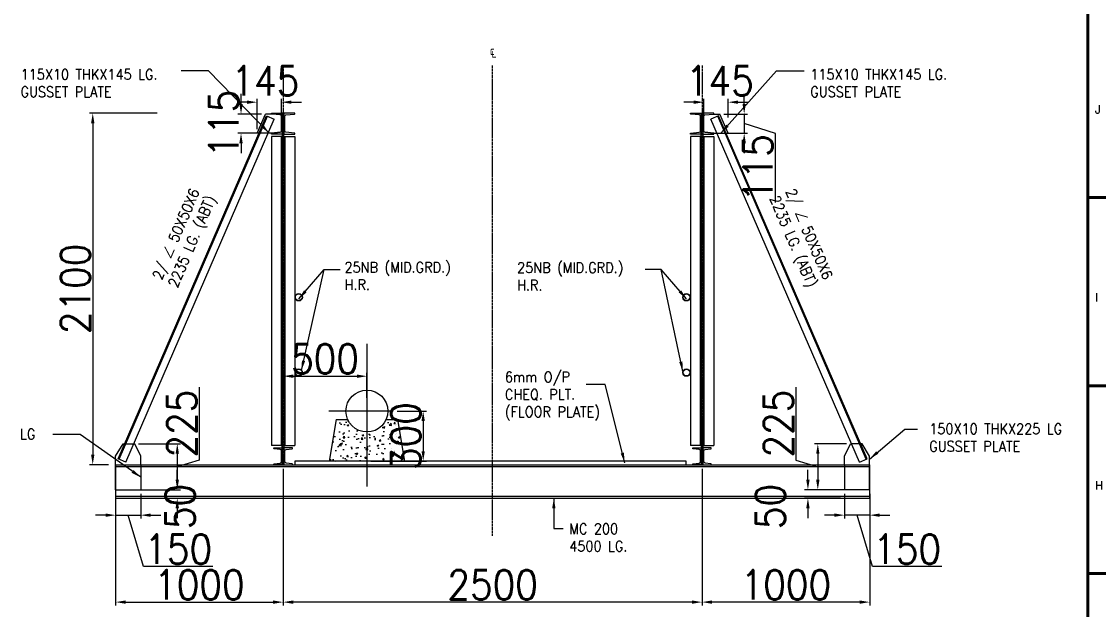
# Model space of a CAD drawing. Header units: millimetres. Extents: x 0 to 1124626, y -157535 to 82123.
# Drawn here: x 381755 to 394609, y 44185 to 51210 of the extents above; entities that cross this region are included whole.
import ezdxf
from ezdxf.enums import TextEntityAlignment as Align

# ---------------------------------------------------------------- set-up
doc = ezdxf.new("R2010")
doc.units = ezdxf.units.MM
doc.header["$MEASUREMENT"] = 0
doc.linetypes.add('CENTER', pattern=[2, 1.25, -0.25, 0.25, -0.25])
for name, color, linetype, lineweight in [('BORDER', 230, 'Continuous', 40), ('CN', 253, 'Continuous', 15), ('Dim', 6, 'Continuous', 13), ('Hatch', 7, 'Continuous', 5), ('PLATE', 190, 'Continuous', 20), ('STR', 112, 'Continuous', 18), ('STR. STEEL', 25, 'Continuous', 18), ('Text', 7, 'Continuous', 15)]:
    doc.layers.add(name, color=color, linetype=linetype, lineweight=lineweight)
doc.styles.add('ROMANS', font='romans.shx', dxfattribs={"oblique": 10, "height": 0.15})
doc.styles.add('style1', font='romans.shx', dxfattribs={"width": 0.9, "height": 300})
doc.dimstyles.new('Copy of DIM-1', dxfattribs={"dimscale": 40, "dimtxt": 125, "dimasz": 3, "dimexe": 1, "dimexo": 1.2, "dimgap": 0.8, "dimtad": 1, "dimdec": 0, "dimzin": 1, "dimdsep": 46, "dimtxsty": 'style1', "dimcen": 2, "dimclrd": 8, "dimclre": 8, "dimclrt": 7, "dimadec": 0, "dimazin": 0, "dimtfac": 1, "dimtdec": 0, "dimtofl": 0, "dimtmove": 1, "dimatfit": 3, "dimfxl": 1, "dimtolj": 1, "dimtzin": 0, "dimlwd": 9, "dimlwe": 9, "dimarcsym": 1})

# ---------------------------------------------------------------- blocks, each defined once
blk = doc.blocks.new('*D357')
at = {"layer": 'DEFPOINTS', "color": 0, "ltscale": 20, "transparency": 16777216}
for p in [(382878, 45915), (384878, 45915), (384878, 44273)]:
    blk.add_point(p, dxfattribs=at)
at = {"layer": 'Dim', "color": 8, "lineweight": 9, "ltscale": 20, "transparency": 16777216}
for p, q in [((382878, 45867), (382878, 44233)), ((384878, 45867), (384878, 44233)), ((382998, 44273), (384758, 44273))]:
    blk.add_line(p, q, dxfattribs=at)
at = {"layer": 'Dim', "color": 8, "ltscale": 20, "transparency": 16777216}
for points in [[(382998, 44293), (382998, 44253), (382878, 44273)], [(384758, 44253), (384758, 44293), (384878, 44273)]]:
    blk.add_solid(points, dxfattribs=at)
at = {"layer": 'Dim', "color": 7, "ltscale": 20, "transparency": 16777216, "insert": (383878, 44480), "char_height": 350, "attachment_point": 5, "style": 'style1'}
blk.add_mtext('\\A1;1000', dxfattribs=at)
blk = doc.blocks.new('*D358')
at = {"layer": 'DEFPOINTS', "color": 0, "ltscale": 20, "transparency": 16777216}
for p in [(384878, 45915), (389878, 45915), (384878, 44273)]:
    blk.add_point(p, dxfattribs=at)
at = {"layer": 'Dim', "color": 8, "lineweight": 9, "ltscale": 20, "transparency": 16777216}
for p, q in [((384878, 45867), (384878, 44233)), ((389878, 45867), (389878, 44233)), ((389758, 44273), (384998, 44273))]:
    blk.add_line(p, q, dxfattribs=at)
at = {"layer": 'Dim', "color": 8, "ltscale": 20, "transparency": 16777216}
for points in [[(384998, 44293), (384998, 44253), (384878, 44273)], [(389758, 44253), (389758, 44293), (389878, 44273)]]:
    blk.add_solid(points, dxfattribs=at)
at = {"layer": 'Dim', "color": 7, "ltscale": 20, "transparency": 16777216, "insert": (387378, 44480), "char_height": 350, "attachment_point": 5, "style": 'style1'}
blk.add_mtext('\\A1;2500', dxfattribs=at)
blk = doc.blocks.new('*D359')
at = {"layer": 'DEFPOINTS', "color": 0, "ltscale": 20, "transparency": 16777216}
for p in [(389878, 45915), (391878, 45515), (389878, 44273)]:
    blk.add_point(p, dxfattribs=at)
at = {"layer": 'Dim', "color": 8, "lineweight": 9, "ltscale": 20, "transparency": 16777216}
for p, q in [((389878, 45867), (389878, 44233)), ((391878, 45467), (391878, 44233)), ((391758, 44273), (389998, 44273))]:
    blk.add_line(p, q, dxfattribs=at)
at = {"layer": 'Dim', "color": 8, "ltscale": 20, "transparency": 16777216}
for points in [[(389998, 44293), (389998, 44253), (389878, 44273)], [(391758, 44253), (391758, 44293), (391878, 44273)]]:
    blk.add_solid(points, dxfattribs=at)
at = {"layer": 'Dim', "color": 7, "ltscale": 20, "transparency": 16777216, "insert": (390878, 44480), "char_height": 350, "attachment_point": 5, "style": 'style1'}
blk.add_mtext('\\A1;1000', dxfattribs=at)
blk = doc.blocks.new('*D360')
at = {"layer": 'DEFPOINTS', "color": 0, "ltscale": 20, "transparency": 16777216}
for p in [(386192, 46556), (385878, 45956), (386549, 45956)]:
    blk.add_point(p, dxfattribs=at)
at = {"layer": 'Dim', "color": 8, "lineweight": 9, "ltscale": 20, "transparency": 16777216}
for p, q in [((386240, 46556), (386589, 46556)), ((386549, 46436), (386549, 46076)), ((385926, 45956), (386589, 45956))]:
    blk.add_line(p, q, dxfattribs=at)
at = {"layer": 'Dim', "color": 8, "ltscale": 20, "transparency": 16777216}
for points in [[(386569, 46436), (386529, 46436), (386549, 46556)], [(386529, 46076), (386569, 46076), (386549, 45956)]]:
    blk.add_solid(points, dxfattribs=at)
at = {"layer": 'Dim', "color": 7, "ltscale": 20, "transparency": 16777216, "insert": (386342, 46256), "char_height": 350, "attachment_point": 5, "rotation": 90, "style": 'style1'}
blk.add_mtext('\\A1;300', dxfattribs=at)
blk = doc.blocks.new('*D361')
at = {"layer": 'DEFPOINTS', "color": 0, "ltscale": 20, "transparency": 16777216}
for p in [(385878, 46972), (384878, 46660), (385878, 46664)]:
    blk.add_point(p, dxfattribs=at)
at = {"layer": 'Dim', "color": 8, "lineweight": 9, "ltscale": 20, "transparency": 16777216}
for p, q in [((384878, 46708), (384878, 47012)), ((384998, 46972), (385758, 46972)), ((385878, 46712), (385878, 47012))]:
    blk.add_line(p, q, dxfattribs=at)
at = {"layer": 'Dim', "color": 8, "ltscale": 20, "transparency": 16777216}
for points in [[(384998, 46992), (384998, 46952), (384878, 46972)], [(385758, 46952), (385758, 46992), (385878, 46972)]]:
    blk.add_solid(points, dxfattribs=at)
at = {"layer": 'Dim', "color": 7, "ltscale": 20, "transparency": 16777216, "insert": (385378, 47179), "char_height": 350, "attachment_point": 5, "style": 'style1'}
blk.add_mtext('\\A1;500', dxfattribs=at)
blk = doc.blocks.new('*D362')
at = {"layer": 'DEFPOINTS', "color": 0, "ltscale": 20, "transparency": 16777216}
for p in [(383422, 50115), (382605, 45915), (382842, 45915)]:
    blk.add_point(p, dxfattribs=at)
at = {"layer": 'Dim', "color": 8, "lineweight": 9, "ltscale": 20, "transparency": 16777216}
for p, q in [((383374, 50115), (382565, 50115)), ((382605, 49995), (382605, 46035)), ((382794, 45915), (382565, 45915))]:
    blk.add_line(p, q, dxfattribs=at)
at = {"layer": 'Dim', "color": 8, "ltscale": 20, "transparency": 16777216}
for points in [[(382625, 49995), (382585, 49995), (382605, 50115)], [(382585, 46035), (382625, 46035), (382605, 45915)]]:
    blk.add_solid(points, dxfattribs=at)
at = {"layer": 'Dim', "color": 7, "ltscale": 20, "transparency": 16777216, "insert": (382398, 48015), "char_height": 350, "attachment_point": 5, "rotation": 90, "style": 'style1'}
blk.add_mtext('\\A1;2100', dxfattribs=at)
blk = doc.blocks.new('*D403')
at = {"layer": 'DEFPOINTS', "color": 0, "ltscale": 20, "transparency": 16777216}
for p in [(382878, 45615), (383178, 45615), (383178, 45312)]:
    blk.add_point(p, dxfattribs=at)
at = {"layer": 'Dim', "color": 8, "lineweight": 9, "ltscale": 20, "transparency": 16777216}
for p, q in [((382878, 45567), (382878, 45272)), ((383178, 45567), (383178, 45272)), ((382758, 45312), (382638, 45312)), ((382878, 45312), (383178, 45312)), ((383211, 44699), (383028, 45312)), ((383298, 45312), (383418, 45312)), ((384038, 44699), (383211, 44699))]:
    blk.add_line(p, q, dxfattribs=at)
at = {"layer": 'Dim', "color": 8, "ltscale": 20, "transparency": 16777216}
for points in [[(382758, 45292), (382758, 45332), (382878, 45312)], [(383298, 45332), (383298, 45292), (383178, 45312)]]:
    blk.add_solid(points, dxfattribs=at)
at = {"layer": 'Dim', "color": 7, "ltscale": 20, "transparency": 16777216, "insert": (383625, 44906), "char_height": 350, "attachment_point": 5, "style": 'style1'}
blk.add_mtext('\\A1;150', dxfattribs=at)
blk = doc.blocks.new('*D404')
at = {"layer": 'DEFPOINTS', "color": 0, "ltscale": 20, "transparency": 16777216}
for p in [(383105, 46165), (383105, 45615), (383614, 45615)]:
    blk.add_point(p, dxfattribs=at)
at = {"layer": 'Dim', "color": 8, "lineweight": 9, "ltscale": 20, "transparency": 16777216}
for p, q in [((383877, 46842), (383877, 45969)), ((383153, 46165), (383654, 46165)), ((383614, 46045), (383614, 45735)), ((383877, 45969), (383614, 45890)), ((383153, 45615), (383654, 45615))]:
    blk.add_line(p, q, dxfattribs=at)
at = {"layer": 'Dim', "color": 8, "ltscale": 20, "transparency": 16777216}
for points in [[(383634, 46045), (383594, 46045), (383614, 46165)], [(383594, 45735), (383634, 45735), (383614, 45615)]]:
    blk.add_solid(points, dxfattribs=at)
at = {"layer": 'Dim', "color": 7, "ltscale": 20, "transparency": 16777216, "insert": (383670, 46406), "char_height": 350, "attachment_point": 5, "rotation": 90, "style": 'style1'}
blk.add_mtext('\\A1;225', dxfattribs=at)
blk = doc.blocks.new('*D405')
at = {"layer": 'DEFPOINTS', "color": 0, "ltscale": 20, "transparency": 16777216}
for p in [(384857, 50246), (384568, 49876), (384857, 49918)]:
    blk.add_point(p, dxfattribs=at)
at = {"layer": 'Dim', "color": 8, "lineweight": 9, "ltscale": 20, "transparency": 16777216}
for p, q in [((384568, 49924), (384568, 50286)), ((384857, 49966), (384857, 50286)), ((384448, 50246), (384328, 50246)), ((384977, 50246), (385097, 50246))]:
    blk.add_line(p, q, dxfattribs=at)
at = {"layer": 'Dim', "color": 8, "ltscale": 20, "transparency": 16777216}
for points in [[(384448, 50226), (384448, 50266), (384568, 50246)], [(384977, 50266), (384977, 50226), (384857, 50246)]]:
    blk.add_solid(points, dxfattribs=at)
at = {"layer": 'Dim', "color": 7, "ltscale": 20, "transparency": 16777216, "insert": (384665, 50502), "char_height": 350, "attachment_point": 5, "style": 'style1'}
blk.add_mtext('\\A1;145', dxfattribs=at)
blk = doc.blocks.new('*D406')
at = {"layer": 'DEFPOINTS', "color": 0, "ltscale": 20, "transparency": 16777216}
for p in [(384667, 50104), (384375, 49876), (384655, 49876)]:
    blk.add_point(p, dxfattribs=at)
at = {"layer": 'Dim', "color": 8, "lineweight": 9, "ltscale": 20, "transparency": 16777216}
for p, q in [((384375, 50224), (384375, 50344)), ((384619, 50104), (384335, 50104)), ((384607, 49876), (384335, 49876)), ((384375, 49756), (384375, 49636))]:
    blk.add_line(p, q, dxfattribs=at)
at = {"layer": 'Dim', "color": 8, "ltscale": 20, "transparency": 16777216}
for points in [[(384355, 50224), (384395, 50224), (384375, 50104)], [(384395, 49756), (384355, 49756), (384375, 49876)]]:
    blk.add_solid(points, dxfattribs=at)
at = {"layer": 'Dim', "color": 7, "ltscale": 20, "transparency": 16777216, "insert": (384168, 49990), "char_height": 350, "attachment_point": 5, "rotation": 90, "style": 'style1'}
blk.add_mtext('\\A1;115', dxfattribs=at)
blk = doc.blocks.new('*D473')
at = {"layer": 'DEFPOINTS', "color": 0, "ltscale": 20, "transparency": 16777216}
for p in [(391578, 45615), (391878, 45615), (391578, 45312)]:
    blk.add_point(p, dxfattribs=at)
at = {"layer": 'Dim', "color": 8, "lineweight": 9, "ltscale": 20, "transparency": 16777216}
for p, q in [((391578, 45567), (391578, 45272)), ((391878, 45567), (391878, 45272)), ((391458, 45312), (391338, 45312)), ((391878, 45312), (391578, 45312)), ((391911, 44699), (391728, 45312)), ((391998, 45312), (392118, 45312)), ((392738, 44699), (391911, 44699))]:
    blk.add_line(p, q, dxfattribs=at)
at = {"layer": 'Dim', "color": 8, "ltscale": 20, "transparency": 16777216}
for points in [[(391458, 45292), (391458, 45332), (391578, 45312)], [(391998, 45332), (391998, 45292), (391878, 45312)]]:
    blk.add_solid(points, dxfattribs=at)
at = {"layer": 'Dim', "color": 7, "ltscale": 20, "transparency": 16777216, "insert": (392325, 44906), "char_height": 350, "attachment_point": 5, "style": 'style1'}
blk.add_mtext('\\A1;150', dxfattribs=at)
blk = doc.blocks.new('*D474')
at = {"layer": 'DEFPOINTS', "color": 0, "ltscale": 20, "transparency": 16777216}
for p in [(391650, 46165), (391259, 45615), (391650, 45615)]:
    blk.add_point(p, dxfattribs=at)
at = {"layer": 'Dim', "color": 8, "lineweight": 9, "ltscale": 20, "transparency": 16777216}
for p, q in [((390996, 46842), (390996, 45969)), ((391602, 46165), (391219, 46165)), ((391259, 46045), (391259, 45735)), ((390996, 45969), (391259, 45890)), ((391602, 45615), (391219, 45615))]:
    blk.add_line(p, q, dxfattribs=at)
at = {"layer": 'Dim', "color": 8, "ltscale": 20, "transparency": 16777216}
for points in [[(391279, 46045), (391239, 46045), (391259, 46165)], [(391239, 45735), (391279, 45735), (391259, 45615)]]:
    blk.add_solid(points, dxfattribs=at)
at = {"layer": 'Dim', "color": 7, "ltscale": 20, "transparency": 16777216, "insert": (390789, 46406), "char_height": 350, "attachment_point": 5, "rotation": 90, "style": 'style1'}
blk.add_mtext('\\A1;225', dxfattribs=at)
blk = doc.blocks.new('*D475')
at = {"layer": 'DEFPOINTS', "color": 0, "ltscale": 20, "transparency": 16777216}
for p in [(390088, 50104), (390100, 49876), (390380, 49876)]:
    blk.add_point(p, dxfattribs=at)
at = {"layer": 'Dim', "color": 8, "lineweight": 9, "ltscale": 20, "transparency": 16777216}
for p, q in [((390380, 50224), (390380, 50344)), ((390136, 50104), (390420, 50104)), ((390380, 50104), (390380, 49876)), ((390148, 49876), (390420, 49876)), ((390752, 49872), (390380, 49990)), ((390752, 49046), (390752, 49872)), ((390380, 49756), (390380, 49636))]:
    blk.add_line(p, q, dxfattribs=at)
at = {"layer": 'Dim', "color": 8, "ltscale": 20, "transparency": 16777216}
for points in [[(390360, 50224), (390400, 50224), (390380, 50104)], [(390400, 49756), (390360, 49756), (390380, 49876)]]:
    blk.add_solid(points, dxfattribs=at)
at = {"layer": 'Dim', "color": 7, "ltscale": 20, "transparency": 16777216, "insert": (390545, 49459), "char_height": 350, "attachment_point": 5, "rotation": 90, "style": 'style1'}
blk.add_mtext('\\A1;115', dxfattribs=at)
blk = doc.blocks.new('*D476')
at = {"layer": 'DEFPOINTS', "color": 0, "ltscale": 20, "transparency": 16777216}
for p in [(389898, 50246), (390188, 50013), (389898, 49918)]:
    blk.add_point(p, dxfattribs=at)
at = {"layer": 'Dim', "color": 8, "lineweight": 9, "ltscale": 20, "transparency": 16777216}
for p, q in [((389898, 49966), (389898, 50286)), ((390188, 50061), (390188, 50286)), ((389778, 50246), (389658, 50246)), ((390308, 50246), (390428, 50246))]:
    blk.add_line(p, q, dxfattribs=at)
at = {"layer": 'Dim', "color": 8, "ltscale": 20, "transparency": 16777216}
for points in [[(389778, 50226), (389778, 50266), (389898, 50246)], [(390308, 50266), (390308, 50226), (390188, 50246)]]:
    blk.add_solid(points, dxfattribs=at)
at = {"layer": 'Dim', "color": 7, "ltscale": 20, "transparency": 16777216, "insert": (390090, 50502), "char_height": 350, "attachment_point": 5, "style": 'style1'}
blk.add_mtext('\\A1;145', dxfattribs=at)
blk = doc.blocks.new('*D477')
at = {"layer": 'DEFPOINTS', "color": 0, "ltscale": 20, "transparency": 16777216}
for p in [(383178, 45615), (383178, 45515), (383614, 45515)]:
    blk.add_point(p, dxfattribs=at)
at = {"layer": 'Dim', "color": 8, "lineweight": 9, "ltscale": 20, "transparency": 16777216}
for p, q in [((383614, 45735), (383614, 45855)), ((383226, 45615), (383654, 45615)), ((383226, 45515), (383654, 45515)), ((383614, 45395), (383614, 45275))]:
    blk.add_line(p, q, dxfattribs=at)
at = {"layer": 'Dim', "color": 8, "ltscale": 20, "transparency": 16777216}
for points in [[(383594, 45735), (383634, 45735), (383614, 45615)], [(383634, 45395), (383594, 45395), (383614, 45515)]]:
    blk.add_solid(points, dxfattribs=at)
at = {"layer": 'Dim', "color": 7, "ltscale": 20, "transparency": 16777216, "insert": (383648, 45415), "char_height": 350, "attachment_point": 5, "rotation": 90, "style": 'style1'}
blk.add_mtext('\\A1;50', dxfattribs=at)
blk = doc.blocks.new('*D478')
at = {"layer": 'DEFPOINTS', "color": 0, "ltscale": 20, "transparency": 16777216}
for p in [(391141, 45515), (391578, 45615), (391578, 45515)]:
    blk.add_point(p, dxfattribs=at)
at = {"layer": 'Dim', "color": 8, "lineweight": 9, "ltscale": 20, "transparency": 16777216}
for p, q in [((391141, 45735), (391141, 45855)), ((391530, 45615), (391101, 45615)), ((391530, 45515), (391101, 45515)), ((391141, 45395), (391141, 45275))]:
    blk.add_line(p, q, dxfattribs=at)
at = {"layer": 'Dim', "color": 8, "ltscale": 20, "transparency": 16777216}
for points in [[(391121, 45735), (391161, 45735), (391141, 45615)], [(391161, 45395), (391121, 45395), (391141, 45515)]]:
    blk.add_solid(points, dxfattribs=at)
at = {"layer": 'Dim', "color": 7, "ltscale": 20, "transparency": 16777216, "insert": (390693, 45415), "char_height": 350, "attachment_point": 5, "rotation": 90, "style": 'style1'}
blk.add_mtext('\\A1;50', dxfattribs=at)
blk = doc.blocks.new('SHEET-1')
at = {"layer": 'BORDER', "color": 230}
for p, q in [((831, 409.31), (836, 409.31)), ((831, 364.38), (836, 364.38)), ((831, 319.46), (836, 319.46))]:
    blk.add_line(p, q, dxfattribs=at)
blk.add_lwpolyline([(10, 10), (831, 10), (831, 584), (10, 584)], close=True, dxfattribs=at)
at = {"layer": 'BORDER', "color": 31, "style": 'ROMANS'}
for s, p in [('J', (832.72, 429.38)), ('I', (832.72, 384.46)), ('H', (832.72, 339.54))]:
    blk.add_text(s, height=2, dxfattribs=at).set_placement(p)
blk.add_attdef('FILE', text='', height=2, dxfattribs=at).set_placement((836.21, 1.37), align=Align.RIGHT)

msp = doc.modelspace()

# ---------------------------------------------------------------- hatches: boundary and pattern name
at = {"layer": 'Hatch', "ltscale": 20}
h = msp.add_hatch(dxfattribs=at)
h.set_pattern_fill('AR-CONC', color=256, scale=30, style=0)
h.set_pattern_definition([(50, (12524.01, 79764.51), (215.178055, -18.82564), [22.5, -247.5]), (355, (12524, 79764.51), (-41.6254, 225.65764), [18, -198]), (100.4514, (12541.94, 79762.94), (173.55281, 206.83186), [19.12206, -210.34263]), (46.1842, (12524, 79824.5), (320.17231, -49.6557), [33.75, -371.25]), (96.6356, (12550.7, 79820.37), (280.3988, 292.23536), [28.6831, -315.5139]), (351.1842, (12524, 79824.5), (280.39858, 292.23558), [27, -297]), (21, (12554.01, 79809.51), (179.072116, -120.78567), [22.5, -247.5]), (326, (12554, 79809.51), (72.9946, 217.54501), [18, -198]), (71.4514, (12568.93, 79799.45), (252.06679, 96.75915), [19.12206, -210.34263]), (37.5, (12524.01, 79764.51), (3.647957, 99.868156), [0, -195.6, 0, -201, 0, -198.75]), (7.5, (12524.01, 79764.51), (78.92086, 118.323514), [0, -114.6, 0, -191.1, 0, -75.75]), (327.5, (12457.11, 79764.51), (160.14673, -6.766462), [0, -75, 0, -234, 0, -310.5]), (317.5, (12427.11, 79764.51), (174.95585, 30.031495), [0, -97.5, 0, -155.4, 0, -220.5])])
h.paths.add_polyline_path([(386327.565, 45955.6276), (386244.2317, 46455.6276), (386106.6938, 46455.6276, -0.2982166267), (385877.565, 46305.6276), (385877.565, 45955.6276)])
h.paths.add_polyline_path([(385877.565, 46305.6276, -0.2982166267), (385648.4362, 46455.6276), (385510.8984, 46455.6276), (385427.565, 45955.6276), (385877.565, 45955.6276)])

# ---------------------------------------------------------------- linework, layer by layer
at = {"layer": 'CN', "linetype": 'CENTER', "ltscale": 20}
for p, q in [((384877.565, 50685.6451), (384877.565, 45914.9515)), ((387377.565, 45065.0596), (387377.565, 50685.6451)), ((389877.565, 50685.6451), (389877.565, 45914.9515))]:
    msp.add_line(p, q, dxfattribs=at)
at = {"layer": 'CN', "ltscale": 20}
for p, q in [((385877.565, 47357.5917), (385877.565, 45655.6276)), ((386157.2728, 46555.6276), (385424.6854, 46555.6276))]:
    msp.add_line(p, q, dxfattribs=at)
at = {"layer": 'Dim', "color": 2, "ltscale": 20}
for p, q in [((385510.8984, 46455.6276), (385427.565, 45955.6276)), ((385510.8984, 46455.6276), (385648.4362, 46455.6276)), ((386106.6938, 46455.6276), (386244.2317, 46455.6276)), ((386244.2317, 46455.6276), (386327.565, 45955.6276))]:
    msp.add_line(p, q, dxfattribs=at)
at = {"layer": 'Dim', "ltscale": 20}
for points in [[(384867.565, 49864.9515), (384737.565, 49864.9515), (384737.565, 49870.7549, -0.383864035), (384741.8633, 49875.5286), (384843.5329, 49886.2145, 0.383864035), (384856.965, 49901.1323), (384856.965, 50078.7707, 0.383864035), (384843.5329, 50093.6885), (384741.8633, 50104.3744, -0.383864035), (384737.565, 50109.1482), (384737.565, 50114.9515), (384867.565, 50114.9515)], [(384887.565, 49864.9515), (385017.565, 49864.9515), (385017.565, 49870.7549, 0.383864035), (385013.2668, 49875.5286), (384911.5971, 49886.2145, -0.383864035), (384898.165, 49901.1323), (384898.165, 50078.7707, -0.383864035), (384911.5971, 50093.6885), (385013.2668, 50104.3744, 0.383864035), (385017.565, 50109.1482), (385017.565, 50114.9515), (384887.565, 50114.9515)], [(389867.565, 49864.9515), (389737.565, 49864.9515), (389737.565, 49870.7549, -0.383864035), (389741.8633, 49875.5286), (389843.5329, 49886.2145, 0.383864035), (389856.965, 49901.1323), (389856.965, 50078.7707, 0.383864035), (389843.5329, 50093.6885), (389741.8633, 50104.3744, -0.383864035), (389737.565, 50109.1482), (389737.565, 50114.9515), (389867.565, 50114.9515)], [(389887.565, 49864.9515), (390017.565, 49864.9515), (390017.565, 49870.7549, 0.383864035), (390013.2668, 49875.5286), (389911.5971, 49886.2145, -0.383864035), (389898.165, 49901.1323), (389898.165, 50078.7707, -0.383864035), (389911.5971, 50093.6885), (390013.2668, 50104.3744, 0.383864035), (390017.565, 50109.1482), (390017.565, 50114.9515), (389887.565, 50114.9515)], [(384867.565, 45914.9515), (384767.565, 45914.9515), (384767.565, 45921.2999, -0.383864035), (384771.8633, 45926.0736), (384841.4465, 45933.3871, 0.383864035), (384857.565, 45951.2885), (384857.565, 46078.6145, 0.383864035), (384841.4465, 46096.5159), (384771.8633, 46103.8294, -0.383864035), (384767.565, 46108.6031), (384767.565, 46114.9515), (384867.565, 46114.9515)], [(384887.565, 45914.9515), (384987.565, 45914.9515), (384987.565, 45921.2999, 0.383864035), (384983.2668, 45926.0736), (384913.6835, 45933.3871, -0.383864035), (384897.565, 45951.2885), (384897.565, 46078.6145, -0.383864035), (384913.6835, 46096.5159), (384983.2668, 46103.8294, 0.383864035), (384987.565, 46108.6031), (384987.565, 46114.9515), (384887.565, 46114.9515)], [(389867.565, 45914.9515), (389767.565, 45914.9515), (389767.565, 45921.2999, -0.383864035), (389771.8633, 45926.0736), (389841.4465, 45933.3871, 0.383864035), (389857.565, 45951.2885), (389857.565, 46078.6145, 0.383864035), (389841.4465, 46096.5159), (389771.8633, 46103.8294, -0.383864035), (389767.565, 46108.6031), (389767.565, 46114.9515), (389867.565, 46114.9515)], [(389887.565, 45914.9515), (389987.565, 45914.9515), (389987.565, 45921.2999, 0.383864035), (389983.2668, 45926.0736), (389913.6835, 45933.3871, -0.383864035), (389897.565, 45951.2885), (389897.565, 46078.6145, -0.383864035), (389913.6835, 46096.5159), (389983.2668, 46103.8294, 0.383864035), (389987.565, 46108.6031), (389987.565, 46114.9515), (389887.565, 46114.9515)]]:
    msp.add_lwpolyline(points, format="xyb", close=True, dxfattribs=at)
msp.add_lwpolyline([(385018.5051, 45914.9515), (389688.7332, 45914.9515), (389688.7332, 45955.6276), (385018.5051, 45955.6276)], close=True, dxfattribs=at)
for centre, radius in [((385063.131, 47914.9515), 44), ((385063.131, 47914.9515), 40), ((389690.8089, 47914.9515), 44), ((389690.8089, 47914.9515), 40), ((385063.131, 47014.9515), 44), ((385063.131, 47014.9515), 40), ((389690.8089, 47014.9515), 44), ((389690.8089, 47014.9515), 40), ((385877.565, 46555.6276), 250)]:
    msp.add_circle(centre, radius, dxfattribs=at)
at = {"layer": 'PLATE', "ltscale": 20}
for p, q in [((384567.8754, 49875.5286), (384667.1343, 50104.3744)), ((384741.8633, 50104.3744), (384667.1343, 50104.3744)), ((384843.5329, 50093.6885), (384741.8633, 50104.3744)), ((389911.5971, 50093.6885), (390013.2668, 50104.3744)), ((390013.2668, 50104.3744), (390087.9958, 50104.3744)), ((390187.2547, 49875.5286), (390087.9958, 50104.3744)), ((384741.8633, 49875.5286), (384567.586, 49875.5286)), ((384843.5329, 49886.2145), (384741.8633, 49875.5286)), ((389911.5971, 49886.2145), (390013.2668, 49875.5286)), ((390013.2668, 49875.5286), (390187.5441, 49875.5286)), ((382877.565, 46014.9515), (382967.565, 46164.9515)), ((382967.565, 46164.9515), (383105.4963, 46164.9515)), ((383177.565, 46014.9515), (383105.4963, 46164.9515)), ((391577.565, 46014.9515), (391649.6337, 46164.9515)), ((391787.565, 46164.9515), (391649.6337, 46164.9515)), ((391877.565, 46014.9515), (391787.565, 46164.9515)), ((382877.565, 45914.9515), (382877.565, 46014.9515)), ((383177.565, 45914.9515), (383177.565, 46014.9515)), ((391577.565, 45914.9515), (391577.565, 46014.9515)), ((391877.565, 45914.9515), (391877.565, 46014.9515)), ((382877.565, 45614.9515), (382877.565, 45914.9515)), ((383177.565, 45914.9515), (383177.565, 45614.9515)), ((391577.565, 45914.9515), (391577.565, 45614.9515)), ((391877.565, 45614.9515), (391877.565, 45914.9515)), ((382877.565, 45614.9515), (383177.565, 45614.9515)), ((391877.565, 45614.9515), (391577.565, 45614.9515))]:
    msp.add_line(p, q, dxfattribs=at)
for points in [[(384867.565, 49634.9515), (384887.565, 49634.9515), (384887.565, 50114.9515), (384867.565, 50114.9515)], [(389887.565, 49634.9515), (389867.565, 49634.9515), (389867.565, 50114.9515), (389887.565, 50114.9515)], [(384867.565, 46344.9515), (384887.565, 46344.9515), (384887.565, 45914.9515), (384867.565, 45914.9515)], [(389887.565, 46344.9515), (389867.565, 46344.9515), (389867.565, 45914.9515), (389887.565, 45914.9515)]]:
    msp.add_lwpolyline(points, close=True, dxfattribs=at)
at = {"layer": 'STR', "ltscale": 20}
for p, q in [((382877.565, 45914.9515), (382877.565, 45514.9515)), ((382877.565, 45914.9515), (391877.565, 45914.9515)), ((382877.565, 45892.1515), (391877.565, 45892.1515)), ((391877.565, 45914.9515), (391877.565, 45514.9515)), ((382877.565, 45537.7515), (391877.565, 45537.7515)), ((382877.565, 45514.9515), (391877.565, 45514.9515))]:
    msp.add_line(p, q, dxfattribs=at)
at = {"layer": 'STR. STEEL', "ltscale": 20}
for p, q in [((382907.6943, 45984.637), (384679.6426, 50082.9515)), ((382918.7089, 45979.8748), (384690.6572, 50078.1892)), ((382999.4824, 45944.9515), (384771.4307, 50043.266)), ((384679.6426, 50082.9515), (384771.4307, 50043.266)), ((390075.4874, 50082.9515), (389983.6993, 50043.266)), ((391755.6476, 45944.9515), (389983.6993, 50043.266)), ((391836.4212, 45979.8748), (390064.4729, 50078.1892)), ((391847.4358, 45984.637), (390075.4874, 50082.9515)), ((384867.565, 49834.9515), (384737.565, 49834.9515)), ((384737.565, 49834.9515), (384737.565, 46144.9515)), ((384855.565, 49834.9515), (384855.565, 46144.9515)), ((384867.565, 49834.9515), (384867.565, 46084.9525)), ((384887.565, 49834.9515), (384887.565, 46084.9525)), ((384887.565, 49834.9515), (385017.565, 49834.9515)), ((384899.565, 49834.9515), (384899.565, 46144.9515)), ((385017.565, 49834.9515), (385017.565, 46144.9515)), ((389737.565, 49834.9515), (389737.565, 46144.9515)), ((389867.565, 49834.9515), (389737.565, 49834.9515)), ((389855.565, 49834.9515), (389855.565, 46144.9515)), ((389867.565, 49834.9515), (389867.565, 46084.9525)), ((389887.565, 49834.9515), (389887.565, 46084.9525)), ((389887.565, 49834.9515), (390017.565, 49834.9515)), ((389899.565, 49834.9515), (389899.565, 46144.9515)), ((390017.565, 49834.9515), (390017.565, 46144.9515)), ((384867.565, 46144.9515), (384737.565, 46144.9515)), ((384887.565, 46144.9515), (385017.565, 46144.9515)), ((389867.565, 46144.9515), (389737.565, 46144.9515)), ((389887.565, 46144.9515), (390017.565, 46144.9515)), ((382999.4824, 45944.9515), (382907.6943, 45984.637)), ((391755.6476, 45944.9515), (391847.4358, 45984.637))]:
    msp.add_line(p, q, dxfattribs=at)

# ---------------------------------------------------------------- block references
at = {"xscale": 50, "yscale": 50, "zscale": 50}
msp.add_blockref('SHEET-1', (352931.1678, 28639.983), dxfattribs=at)

# ---------------------------------------------------------------- texts
at = {"layer": 'Text', "ltscale": 20, "char_height": 125, "attachment_point": 1, "style": 'style1'}
for s, insert, width in [('℄', (387344.1619, 50914.8363), 387.506722), ('115X10 THKX145 LG. \\PGUSSET PLATE', (381743.9998, 50640.3842), 3613.508763), ('115X10 THKX145 LG. \\PGUSSET PLATE', (391169.1914, 50640.3842), 3613.508763), ('25NB (MID.GRD.)\\PH.R.', (385609.9461, 48336.0673), 1873.527558), ('25NB (MID.GRD.)\\PH.R.', (387669.4448, 48331.3963), 1873.527558), ('6mm O/P \\PCHEQ. PLT. \\P(FLOOR PLATE)\\P         ', (387524.676, 47025.2171), 1489.876116), ('150X10 THKX225 LG\\PGUSSET PLATE', (392588.9613, 46405.0457), 3613.508763), ('150X10 THKX225 LG\\PGUSSET PLATE', (380333.3548, 46343.0442), 3613.508763), ('MC 200\\P4500 LG.', (388292.2939, 45211.564), 1213.170065)]:
    msp.add_mtext(s, dxfattribs=dict(at, insert=insert, width=width))
at = {"layer": 'Text', "ltscale": 20, "char_height": 125, "width": 2822.717504, "style": 'style1'}
for insert, attachment_point, rotation in [((383767.8242, 49228.5047), 3, 66.85274302), ((390987.3058, 49228.5047), 1, 293.14725698)]:
    msp.add_mtext('2/ ∠ 50X50X6\\P2235 LG. (ABT)', dxfattribs=dict(at, insert=insert, attachment_point=attachment_point, rotation=rotation))

# ---------------------------------------------------------------- dimensions: what is measured, and where the dimension line sits
at = {"layer": 'Dim', "ltscale": 20}
dim = msp.add_linear_dim(base=(384856.965, 50245.9648), p1=(384567.586, 49875.5286), p2=(384856.965, 49917.9784), text='145', dimstyle='Copy of DIM-1', override={"dimtxt": 125}, dxfattribs=at)
dim.commit()
dim.dimension.update_dxf_attribs({"geometry": '*D405', "text_midpoint": (384664.7352, 50295.077), "dimtype": 160})
for base, p1, p2, angle, text, picture, middle in [((389898.165, 50245.9648), (390187.5441, 50012.9533), (389898.165, 49917.9784), 180, '145', '*D476', (390090.3949, 50295.077)), ((384375.4663, 49875.5286), (384667.1343, 50104.3744), (384654.7246, 49875.5286), 90, '115', '*D406', (384375.4663, 49989.9515)), ((390379.6637, 49875.5286), (390087.9958, 50104.3744), (390100.4054, 49875.5286), 90, '115', '*D475', (390751.5413, 49840.3425)), ((386549.424, 45955.6276), (386192.2686, 46555.6276), (385877.565, 45955.6276), 90, '300', '*D360', (386549.424, 46255.6276)), ((383614.3414, 45514.9515), (383177.565, 45614.9515), (383177.565, 45514.9515), 90, '50', '*D477', (383855.138, 45415.3411)), ((391140.7886, 45514.9515), (391577.565, 45614.9515), (391577.565, 45514.9515), 90, '50', '*D478', (390899.992, 45415.3411))]:
    dim = msp.add_linear_dim(base=base, p1=p1, p2=p2, angle=angle, text=text, dimstyle='Copy of DIM-1', override={"dimtxt": 125}, dxfattribs=at)
    dim.commit()
    dim.dimension.update_dxf_attribs({"geometry": picture, "text_midpoint": middle, "dimtype": 160})
for base, p1, p2, angle, text, picture, middle in [((382605.0022, 45914.9515), (383421.856, 50114.9515), (382842.2758, 45914.9515), 90, '2100', '*D362', (382398.0022, 48014.9515)), ((383614.3414, 45614.9515), (383105.4963, 46164.9515), (383105.4963, 45614.9515), 90, '225', '*D404', (383670.3414, 46000.8516)), ((391259.0542, 45614.9515), (391649.6337, 46164.9515), (391649.6337, 45614.9515), 90, '225', '*D474', (390789.0542, 46000.8516)), ((384877.565, 44272.9734), (389877.565, 45914.9515), (384877.565, 45914.9515), 180, '2500', '*D358', (387377.565, 44479.9734)), ((389877.565, 44272.9734), (391877.565, 45514.9515), (389877.565, 45914.9515), 180, '1000', '*D359', (390877.565, 44479.9734)), ((391577.565, 45312.2951), (391877.565, 45614.9515), (391577.565, 45614.9515), 180, '150', '*D473', (391943.4652, 44906.2951))]:
    dim = msp.add_linear_dim(base=base, p1=p1, p2=p2, angle=angle, text=text, dimstyle='Copy of DIM-1', override={"dimtxt": 125}, dxfattribs=at)
    dim.commit()
    dim.dimension.update_dxf_attribs({"geometry": picture, "text_midpoint": middle})
for base, p1, p2, text, picture, middle in [((385877.565, 46972.4097), (384877.565, 46660.0503), (385877.565, 46664.4087), '500', '*D361', (385377.565, 47179.4097)), ((384877.565, 44272.9734), (382877.565, 45914.9515), (384877.565, 45914.9515), '1000', '*D357', (383877.565, 44479.9734)), ((383177.565, 45312.2951), (382877.565, 45614.9515), (383177.565, 45614.9515), '150', '*D403', (383243.4652, 44906.2951))]:
    dim = msp.add_linear_dim(base=base, p1=p1, p2=p2, text=text, dimstyle='Copy of DIM-1', override={"dimtxt": 125}, dxfattribs=at)
    dim.commit()
    dim.dimension.update_dxf_attribs({"geometry": picture, "text_midpoint": middle})

# ---------------------------------------------------------------- leaders
for points, override in [([(384712.2073, 49875.5286), (383987.6828, 50621.8609), (383658.9974, 50621.8609)], {"dimtxt": 125, "dimgap": 0.8, "dimtad": 0}), ([(390100.4054, 49875.5286), (390767.4472, 50621.8609), (391096.1327, 50621.8609)], {"dimtxt": 125, "dimgap": 0.8, "dimtad": 0}), ([(385064.1017, 47894.7719), (385365.6414, 48246.3116), (385558.0401, 48246.3116)], {"dimtxt": 125, "dimgap": 0.8, "dimtad": 0}), ([(385094.8535, 47039.3171), (385365.6414, 48246.3116)], {"dimtxt": 125, "dimgap": 0.8, "dimtad": 0}), ([(389691.0283, 47894.7719), (389389.4887, 48246.3116), (389197.0899, 48246.3116)], {"dimtxt": 125, "dimgap": 0.8, "dimtad": 0}), ([(389648.4905, 47026.9994), (389389.4887, 48246.3116)], {"dimtxt": 125, "dimgap": 0.8, "dimtad": 0}), ([(388954.22, 45938.0847), (388721.8229, 46873.3345), (388492.2201, 46873.3345)], {"dimtxt": 125, "dimtad": 0}), ([(383177.565, 45764.9515), (382456.1275, 46276.6264), (382127.4421, 46276.6264)], {"dimtxt": 125, "dimgap": 0.8, "dimtad": 0}), ([(391877.565, 45982.8672), (392297.0998, 46338.8981), (392450.5675, 46338.8981)], {"dimtxt": 125, "dimgap": 0.8, "dimtad": 0}), ([(388108.3213, 45514.9515), (388108.3213, 45151.0399), (388221.1316, 45151.0399)], {"dimtxt": 125, "dimgap": 0.8, "dimtad": 0})]:
    msp.add_leader(points, dimstyle='Copy of DIM-1', override=override, dxfattribs=at)

doc.saveas('drawing.dxf')
